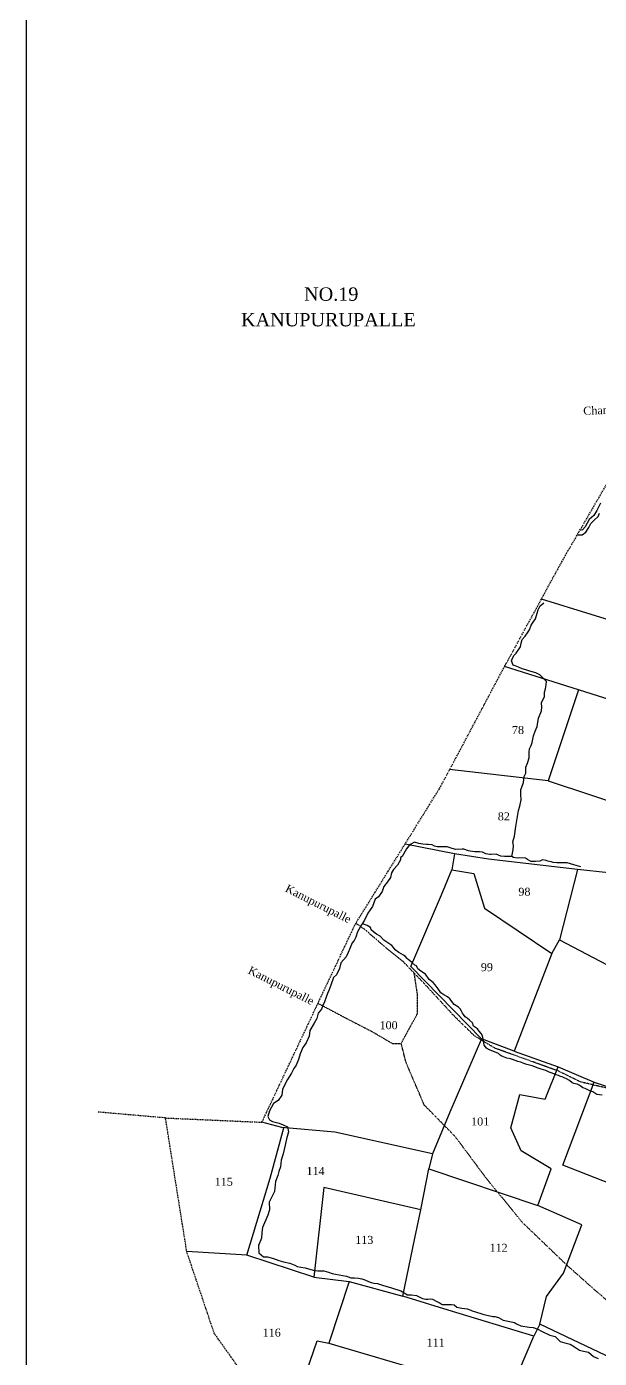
# Model space of a CAD drawing. Header units: millimetres. Extents: x 523 to 2125, y -761 to 972.
# Drawn here: x 523.4 to 738.1, y 138.1 to 637.2 of the extents above; entities that cross this region are included whole.
import ezdxf

# ---------------------------------------------------------------- set-up
doc = ezdxf.new("R2010")
doc.units = ezdxf.units.MM
doc.header["$MEASUREMENT"] = 0
doc.linetypes.add('ACAD_ISO07W100', pattern=[3, 0, -3])
doc.linetypes.add('BORDER', pattern=[1.75, 0.5, -0.25, 0.5, -0.25, 0, -0.25])
doc.layers.add('FOOTPATH', color=150, linetype='ACAD_ISO07W100', lineweight=30)
doc.layers.add('VILL_BOUNDARY', color=6, linetype='BORDER', lineweight=30)
doc.layers.add('NALA', color=4, linetype='Continuous')
doc.layers.add('SURVEY_BND', color=7, linetype='Continuous')
doc.styles.get("Standard").update_dxf_attribs({"font": 'TIMES.TTF'})

msp = doc.modelspace()

# ---------------------------------------------------------------- linework, layer by layer
at = {"lineweight": 30}
msp.add_lwpolyline([(523.41, 971.99), (2125.4, 971.99), (2125.4, -760.56), (523.41, -760.56)], close=True, dxfattribs=at)
at = {"layer": 'FOOTPATH', "ltscale": 0.002}
for points in [[(862.3, 184.82), (867.37, 195.92), (869.67, 200.15), (861.16, 202.83), (832.28, 214.12), (823.88, 217.87), (811.7, 217.99), (791.48, 224.44), (768.76, 230.33), (740.99, 239.33), (730.94, 241.69), (722.82, 245.71), (698.93, 254.32), (691.18, 259), (683.37, 266.69), (672.95, 278.02), (664.48, 286.84), (658.17, 291.89), (650.34, 298.65), (646.83, 301.14)], [(632.63, 271.14), (642.83, 265.74), (652.91, 260.55), (660.59, 256.04), (663.82, 256.12), (669.91, 267.24), (669.91, 274.53), (668.71, 282.43)], [(767.46, 137.26), (754.07, 148.61), (737.03, 163.12), (726.01, 172.9), (709.47, 188.79), (695.7, 205.57), (684.2, 221.04), (672.46, 233.02), (665.63, 248.97), (663.82, 256.12)]]:
    msp.add_lwpolyline(points, dxfattribs=at)
at = {"layer": 'NALA'}
for points in [[(729.85, 446.73), (731.63, 446.69), (732.97, 447.77), (734.18, 449.49), (734.93, 451.04), (735.97, 452.06), (737.63, 453.58), (738.17, 454.88)], [(738.48, 458.59), (737.1, 455.83), (735.97, 453.96), (734.27, 452.46), (732.8, 449.79), (731.78, 448.56), (730.8, 448.39)], [(705.26, 326.13), (705.82, 328.68), (705.96, 330.32), (705.64, 331.63), (706.26, 333.74), (706.73, 337.37), (707.79, 343.37), (708.26, 345.08), (708.77, 347.37), (708.66, 349.44), (708.66, 351.11), (709.65, 353.9), (709.9, 356.16), (710.49, 357.46), (710.59, 359.61), (711.14, 361.18), (711.8, 363.18), (711.8, 365.24), (711.87, 366.58), (712.56, 367.75), (712.93, 368.84), (713.18, 370.18), (713.47, 371.35), (714.02, 373.17), (714.79, 374.84), (715.26, 378.06), (716.35, 380.72), (716.5, 382.1), (716.35, 383.74), (717.48, 386.11), (717.59, 387.75), (717.88, 389.02), (718.21, 390.52), (718.32, 391.82), (715.81, 394.21), (714.31, 395.04), (711.98, 395.59), (710.49, 396.1), (709.18, 396.57), (707.76, 397.12), (706.48, 397.59), (705.79, 397.92), (705.79, 397.92), (705.21, 399.55), (705.65, 400.75), (706.16, 401.66), (706.92, 402.43), (708.56, 404.82), (708.82, 406.13), (709.18, 407.54), (710.27, 408.78), (711.22, 409.98), (711.87, 411.15), (712.57, 412.89), (713, 413.66), (714.1, 415.27), (714.83, 417.42), (715.19, 418.58), (715.92, 420.07), (717.27, 421.28)], [(731.14, 322.27), (728.58, 323.09), (726.03, 323.78), (724.63, 323.78), (723.16, 323.78), (722.13, 323.78), (720.81, 323.91), (720.04, 324.19), (718.81, 324.44), (718.2, 324.66), (716.78, 324.9), (715.76, 324.47), (714.12, 324.27), (712.59, 324.25), (711.99, 324.49), (711.19, 325.07), (710.82, 325.31), (710.45, 325.54), (708.19, 325.61), (707.33, 325.5), (705.86, 325.76), (705.26, 326.13), (702.48, 326.13), (701.12, 326.24), (699.36, 326.99), (697.52, 326.93), (697.03, 326.93), (695.58, 327.14), (694.29, 327.83), (693.17, 327.94), (691.38, 327.98), (689.65, 328.18), (688.99, 328.35), (687.26, 328.91), (686.7, 328.91), (684.34, 328.85), (682.96, 329.21), (682.18, 329.47), (681.04, 329.8), (679.7, 329.8), (678.47, 329.8), (677.24, 329.8), (676.34, 329.99), (675.45, 330.49), (673.95, 330.66), (673.36, 330.66), (671.96, 330.74), (670.41, 331.05), (668.81, 331.56), (667.46, 330.81), (667.11, 330.61), (665.8, 329.04), (664.14, 326.18), (663.55, 325.75), (663.51, 324.89), (662.38, 322.96), (660.98, 321.28), (660.23, 320.01), (659.8, 318.33), (658.63, 316.63), (657.29, 314.89), (656.66, 313.02), (655.29, 311.02), (654.12, 310.15), (653.11, 307.45), (651.34, 304.88), (650.06, 302.31), (648.92, 300.59), (647.41, 297.97), (646.87, 295.97), (646.22, 294.64), (645.38, 293.75), (644.52, 291.67), (643.93, 290.19), (643.14, 288.51), (641.24, 286.35), (640.7, 284.21), (639.53, 281.8), (638.43, 280.76), (637.4, 277.95), (636.75, 275.95), (636.15, 274.85), (635.66, 273.46), (635.04, 271.74), (634.39, 270.32), (633.91, 268.95), (632.7, 267.5), (632.25, 265.5), (631.25, 263.71), (629.63, 260.97), (629.35, 258.8), (628.15, 256.32), (626.97, 254.63), (625.93, 252.17), (625.31, 250.1), (624.42, 248), (623.52, 246.76), (622.73, 245), (621.21, 242.63), (620.03, 240.45), (619.38, 238.79), (619.07, 236.69), (617.69, 234.69), (615.96, 233.62), (614.48, 230.79), (613.86, 228.76), (614.48, 227.48), (615.59, 226.81), (618.07, 226.23), (619.62, 225.57), (621.21, 224.78), (621.52, 222.96), (620.86, 220.34), (620.34, 217.93), (619.59, 214.67), (618.83, 212.36), (618.55, 209.85), (618, 208.06), (617.62, 206.56), (616.76, 204.32), (616.28, 200.63), (615, 197.91), (614.28, 196.57), (614.41, 193.77), (613.79, 191.67), (611.79, 187.17), (611.55, 185.21), (611.48, 183.07), (610.31, 180.35), (610.41, 177.64), (612.17, 176.13), (613.69, 176.16), (615.93, 175.54), (617.96, 174.68), (619.72, 174.3), (622.03, 173.78), (623.93, 173.03), (624.86, 172.51), (626.14, 172.23), (627.79, 172.03), (630.79, 171.1), (632.55, 170.89), (633.1, 170.89), (634.79, 170.86), (636.55, 170.31), (638, 169.89), (639.13, 169.65), (640.62, 169.41), (643.3, 168.81), (644.88, 168.26), (646.33, 168.23), (647.78, 168.06), (649.09, 167.88), (650.19, 167.44), (651.54, 166.89), (652.61, 166.54), (653.61, 166.23), (654.92, 166.09), (655.64, 165.82), (656.81, 165.44), (658.06, 165.09), (660.12, 164.54), (663.73, 163.32), (666.15, 161.91), (667.63, 161.91), (669.52, 161.56), (670.35, 161.19), (671.8, 160.53), (673.01, 160.29), (673.83, 160.26), (674.94, 160.36), (675.59, 160.22), (677.18, 159.36), (678.04, 158.95), (679.14, 158.29), (681.39, 158.22), (682.63, 158.19), (683.66, 158.12), (684.66, 157.29), (686.59, 156.81), (688.49, 156.67), (689.97, 156.09), (690.38, 155.88), (692.07, 155.33), (693.63, 154.92), (694.8, 154.54), (694.8, 154.54), (696.49, 154.09), (696.49, 154.09), (698.14, 153.81), (698.9, 153.71), (700.35, 153.37), (702.06, 152.43), (703.23, 152.18), (705.1, 151.74), (706.34, 151.5), (707.06, 150.94), (708.61, 150.29), (711.82, 149.7), (713.27, 149.6), (715.03, 148.95), (716.44, 148.29), (719.51, 146.78), (721.51, 146.26), (723.35, 144.32), (725.14, 143.83), (727.17, 143.39), (728.76, 142.35), (730.66, 141.15), (732.1, 140.73), (733.97, 140.42), (735.93, 138.81), (737.66, 138.01)], [(739.16, 236.68), (737.1, 237.01), (735.69, 237.99), (734.31, 238.46), (733.47, 238.84), (732.8, 239.15), (731.94, 239.51), (730.96, 240.2), (730.53, 240.49), (729.77, 240.78), (728.5, 241.09), (727.88, 241.37), (726.87, 242.19), (725.79, 242.78), (724.91, 243.19), (724.12, 243.53), (723.5, 243.76), (722.76, 244.05), (721.85, 244.36), (720.36, 244.91), (719.24, 245.32), (718.01, 245.98), (716.29, 246.46), (715.11, 246.89), (712.96, 247.75), (710.95, 248.16), (709.85, 248.56), (708.61, 249.02), (707.51, 249.37), (706.52, 249.73), (705.59, 250.09), (704.8, 250.35), (703.46, 250.62), (702.22, 251.05), (701.29, 251.48), (700.93, 251.74), (700.3, 252.36), (697.59, 253.47), (696.51, 253.88), (695.84, 254.36), (694.98, 255.51), (694.62, 257.18), (694.33, 258.95), (693.76, 259.78), (693.04, 260.74), (692.47, 261.53), (691.27, 262.36), (690.93, 262.6), (690.53, 263.81), (689.47, 264.79), (688.52, 265.63), (687.8, 266.08), (687.11, 266.89), (686.75, 267.47), (686.36, 268.18), (685.91, 269.04), (685.31, 269.64), (683.63, 270.73), (682.1, 272.81), (681.12, 273.6), (679.83, 274.29), (678.68, 275.11), (677.65, 276.54), (676.49, 278.04), (675.8, 278.92), (674.27, 280.02), (672.93, 282.12), (671.13, 283.22), (670.11, 284.06), (669.51, 285.2), (668.93, 285.49), (667.78, 286.44), (666.99, 287.14), (666.37, 287.62), (666.03, 287.9), (665.29, 288.76), (664.72, 289.14), (663.76, 289.67), (662.92, 290.24), (661.56, 291.18), (660.99, 292.04), (660.34, 292.87), (659.53, 293.3), (657.35, 294.84), (655.91, 296.37), (654.57, 297.08), (653.59, 297.75), (652.54, 298.73), (652.36, 299.51), (651.04, 300.27), (649.63, 300.85), (649.19, 301)]]:
    msp.add_lwpolyline(points, dxfattribs=at)
at = {"layer": 'SURVEY_BND'}
for points in [[(779.2, 403.09), (753.59, 411.09), (716.4, 422.68)], [(730.3, 388.66), (702.57, 397.35)], [(766.24, 377.31), (730.3, 388.66), (718.95, 354.52), (751.37, 343.84), (753.55, 348.93)], [(718.95, 354.52), (681.97, 358.72)], [(745.11, 328.34), (741.49, 319.99), (729.89, 321.24), (696.59, 325.17), (683.86, 327.16), (665.27, 330.83)], [(683.86, 327.16), (682.83, 321.18), (691.1, 319.85), (695.08, 306.8), (720.33, 289.82), (723.18, 294.96)], [(706.21, 253.18), (693.98, 257.86), (667.43, 284.88), (678.94, 311.79), (682.83, 321.18)], [(729.89, 321.24), (723.18, 294.96), (751.06, 280.32), (756.42, 302.31), (760.28, 315.68), (763.86, 322.95)], [(720.33, 289.82), (706.21, 253.18), (722.65, 247.3), (736.11, 241.64), (759.62, 233.83), (765.09, 252.07), (772.31, 273.74)], [(810.57, 262.2), (812.29, 261.34), (809.35, 255.08), (804.35, 238.48), (802.61, 235.28), (795.53, 217.62), (781.51, 184.09), (760.29, 190.49), (749.68, 194.49), (751.53, 199.88), (724.37, 210.47), (736.11, 241.64)], [(693.98, 257.86), (682.02, 230.38), (675.49, 214.67), (638.98, 222.84), (619.13, 224.56), (611.61, 226.56)], [(675.49, 214.67), (674.22, 209.11), (714.99, 195.36), (719.99, 209.11), (708.82, 215.87), (704.88, 224.49), (708.29, 236.96), (717.78, 235.26), (722.65, 247.3)], [(631.09, 168.47), (605.95, 176.75), (614.67, 205.59), (619.88, 224.49)], [(715.75, 150.83), (713.59, 146.33), (681.46, 156.16), (664.37, 161.34), (668.92, 183.13), (671.17, 193.72), (674.22, 209.11)], [(671.17, 193.72), (634.79, 202.11), (631.09, 168.47), (644.26, 166.85), (664.37, 161.34)], [(753.81, 141.62), (750.22, 134.46), (715.75, 150.83), (718.25, 161.29), (724.61, 170.02), (731.5, 188.09), (714.99, 195.36)], [(605.95, 176.75), (583.44, 178.05)], [(644.26, 166.85), (636.65, 143.69), (674.79, 132.51), (702.84, 121.18), (713.59, 146.33)], [(664.46, 91.7), (617.85, 102.51), (632.32, 144.65), (636.65, 143.69)]]:
    msp.add_lwpolyline(points, dxfattribs=at)
at = {"layer": 'VILL_BOUNDARY'}
for points in [[(604.46, 132.41), (593.79, 147.33), (583.44, 178.05), (575.48, 228.17), (611.61, 226.56), (646.63, 300.83), (678.19, 351.64), (702.86, 397.89), (723.99, 436.58), (743.61, 470.56), (768.41, 514.88), (795.83, 564.22), (824.74, 619.37), (838.32, 652.21)], [(575.48, 228.17), (549.93, 230.39)]]:
    msp.add_lwpolyline(points, dxfattribs=at)

# ---------------------------------------------------------------- texts
at = {"layer": 'SURVEY_BND'}
for s, height, p in [('NO.19', 5, (627.42, 534.48)), ('KANUPURUPALLE', 5, (603.78, 524.89)), ('78', 3, (705.33, 372.1)), ('82', 3, (700.02, 339.71)), ('98', 3, (707.74, 311.46)), ('99', 3, (693.66, 283.2)), ('100', 3, (655.69, 261.43)), ('101', 3, (690.03, 225.35)), ('114', 3, (628.31, 206.8)), ('115', 3, (593.9, 202.73)), ('113', 3, (646.58, 180.97)), ('112', 3, (696.92, 178.01)), ('116', 3, (611.87, 146.21)), ('111', 3, (673.32, 142.47))]:
    msp.add_text(s, height=height, dxfattribs=at).set_placement(p)
for s, rotation, p in [('Chamtapalli', 2.1204, (732.12, 491.71)), ('Kanupurupalle', 333.1972, (620.04, 313.21)), ('Kanupurupalle', 333.1972, (606.12, 282.54))]:
    msp.add_text(s, height=3, rotation=rotation, dxfattribs=at).set_placement(p)

doc.saveas('drawing.dxf')
